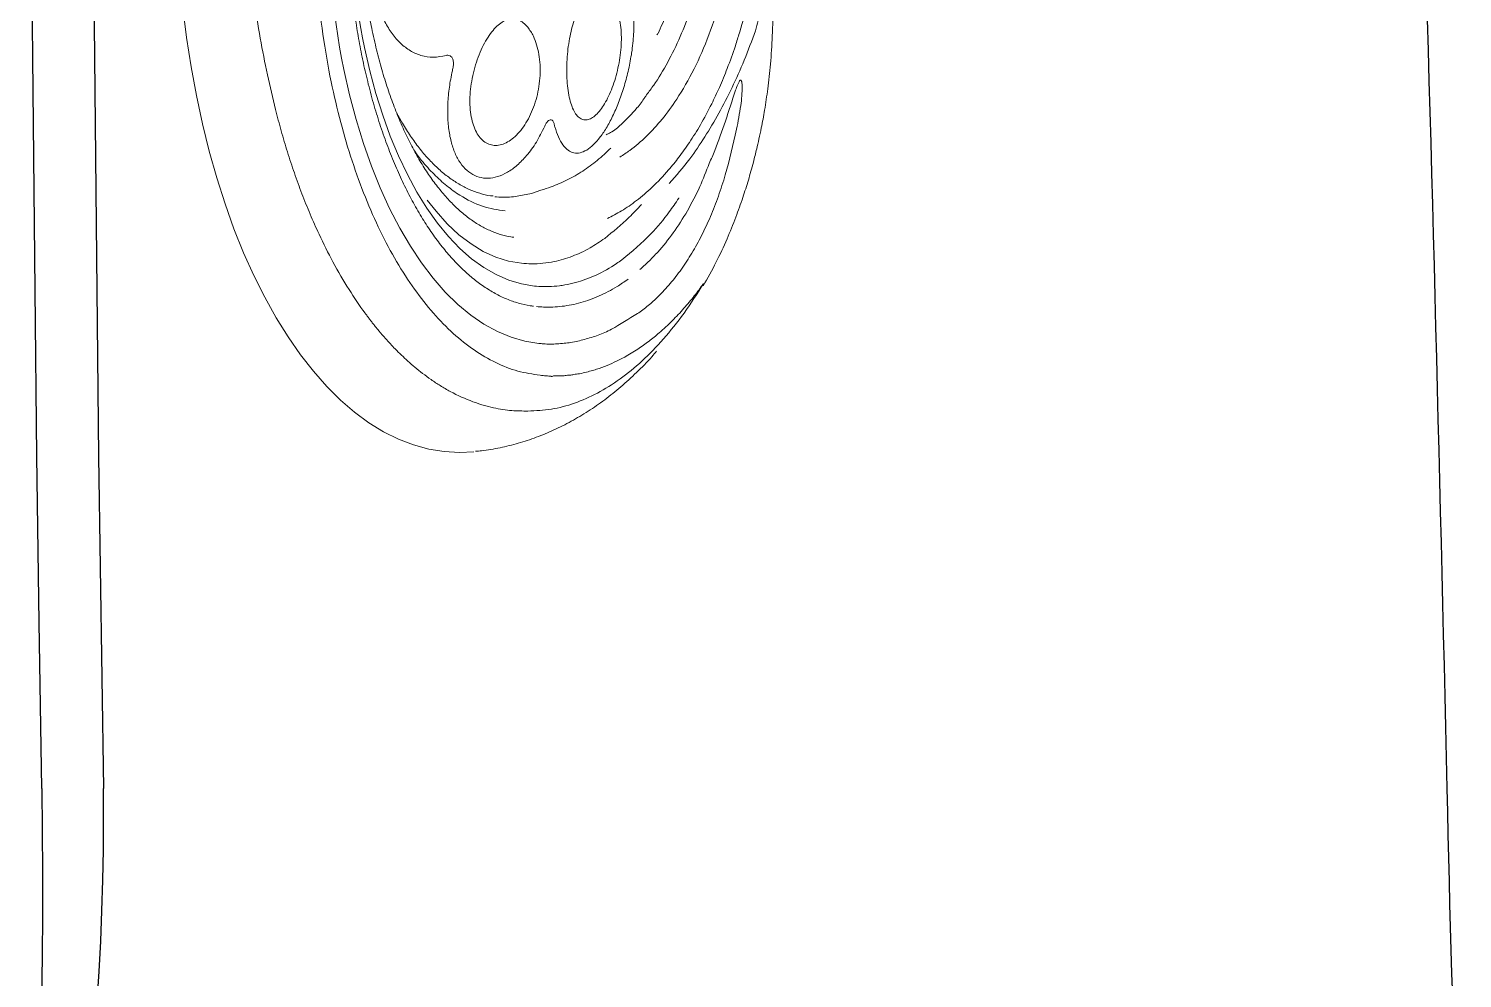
# Model space of a CAD drawing. Extents: x 403 to 503, y 484 to 637.
# Drawn here: x 413.85 to 421.07, y 531.45 to 536.24 of the extents above; entities that cross this region are included whole.
import ezdxf

# ---------------------------------------------------------------- set-up
doc = ezdxf.new("R2010")
doc.units = 0
doc.header["$MEASUREMENT"] = 0
doc.linetypes.add('SLD-Solid', pattern=[0])
doc.layers.add('1', color=4, linetype='Continuous')
doc.layers.add('DIM', color=3, linetype='Continuous')

# ---------------------------------------------------------------- blocks, each defined once
blk = doc.blocks.new('SS1')
at = {"layer": '1', "color": 3, "linetype": 'SLD-Solid', "lineweight": 15}
for p, q in [((-1.5668, -1.7583), (-1.5496, -1.8492)), ((-1.5496, -1.8492), (-1.5334, -1.8962)), ((-1.5738, -2.5901), (-1.5725, -2.5908))]:
    blk.add_line(p, q, dxfattribs=at)
at = {"layer": '1', "color": 3, "linetype": 'SLD-Solid', "lineweight": 15, "flags": 128}
for points in [[(-2.8506, -1.5574), (-2.8542, -1.4853), (-2.85, -1.4081), (-2.8375, -1.331), (-2.8166, -1.2545), (-2.7875, -1.1786), (-2.7502, -1.1036), (-2.7048, -1.0297), (-2.6515, -0.9572), (-2.5905, -0.8862), (-2.5218, -0.817), (-2.4457, -0.7497), (-2.3625, -0.6846), (-2.2723, -0.6219), (-2.1755, -0.5616), (-2.0723, -0.5041), (-1.963, -0.4495), (-1.848, -0.3979), (-1.7276, -0.3495), (-1.602, -0.3044), (-1.4718, -0.2628), (-1.3373, -0.2248), (-1.1989, -0.1904), (-1.0569, -0.1599), (-0.9118, -0.1332), (-0.7641, -0.1106), (-0.6141, -0.0919), (-0.4624, -0.0773), (-0.3092, -0.0669), (-0.1552, -0.0606), (-0.0007, -0.0586), (0.1538, -0.0606), (0.3078, -0.0669), (0.4609, -0.0773), (0.6127, -0.0919), (0.7627, -0.1106), (0.9104, -0.1332), (1.0555, -0.1599), (1.1974, -0.1904), (1.3359, -0.2248), (1.4704, -0.2628), (1.6006, -0.3044), (1.7262, -0.3495), (1.8466, -0.3979), (1.9616, -0.4495), (2.0709, -0.5041), (2.1741, -0.5616), (2.2709, -0.6219), (2.3611, -0.6846), (2.4443, -0.7497), (2.5204, -0.817), (2.589, -0.8862), (2.6501, -0.9572), (2.7034, -1.0297), (2.7488, -1.1036), (2.7861, -1.1786), (2.8152, -1.2545), (2.8361, -1.331), (2.8486, -1.4081), (2.8528, -1.4853), (2.8528, -1.4853)], [(-0.9252, -0.9026), (-1.0533, -0.9318), (-1.1775, -0.9648), (-1.2973, -1.0017), (-1.4123, -1.0423), (-1.522, -1.0864), (-1.626, -1.1338), (-1.7238, -1.1844), (-1.8151, -1.238), (-1.8995, -1.2943), (-1.9767, -1.3531), (-2.0465, -1.4142), (-2.1084, -1.4774), (-2.1623, -1.5424), (-2.208, -1.609), (-2.2452, -1.6768), (-2.2739, -1.7457), (-2.294, -1.8154), (-2.3052, -1.8855)], [(-2.016, -1.8628), (-2.0054, -1.7981), (-1.9862, -1.7339), (-1.9585, -1.6704), (-1.9225, -1.6081), (-1.8784, -1.547), (-1.8262, -1.4876), (-1.7663, -1.43), (-1.6989, -1.3745), (-1.6243, -1.3214), (-1.5429, -1.2708), (-1.4549, -1.2231), (-1.3608, -1.1784), (-1.2609, -1.1369), (-1.1558, -1.0988), (-1.0459, -1.0642), (-0.9317, -1.0334), (-0.8136, -1.0064)], [(-1.583, -1.3234), (-1.6395, -1.3674), (-1.7025, -1.4242), (-1.7573, -1.483), (-1.8038, -1.5437), (-1.8416, -1.6058), (-1.8705, -1.6691), (-1.8905, -1.7333), (-1.9014, -1.798)]]:
    blk.add_lwpolyline(points, dxfattribs=at)
at = {"layer": '1', "color": 3, "linetype": 'SLD-Solid', "lineweight": 15}
for centre, radius, start, end in [((-0.2097, -4.4154), 3.5849, 86.83594, 101.51193), ((-0.2095, -3.9725), 3.027, 86.83593, 101.51193), ((-0.7808, -2.5318), 0.0592, 50.91201, 59.99979)]:
    blk.add_arc(centre, radius, start, end, dxfattribs=at)
for points, knots in [([(0.053, -0.3977), (-0.0192, -0.4007), (-0.1616, -0.4066), (-0.3712, -0.4251), (-0.573, -0.4498), (-0.7662, -0.4806), (-0.9509, -0.5164), (-1.0682, -0.5447), (-1.1262, -0.5586)], [0, 0, 0, 0, 0.177758, 0.350785, 0.519308, 0.683545, 0.843707, 1, 1, 1, 1]), ([(-1.1262, -0.5586), (-1.1621, -0.568), (-1.2348, -0.5869), (-1.3416, -0.6187), (-1.4476, -0.6535), (-1.5522, -0.6916), (-1.6551, -0.733), (-1.7711, -0.7845), (-1.8998, -0.8491), (-2.0328, -0.9266), (-2.12, -0.9858), (-2.1674, -1.0209), (-2.1824, -1.0322), (-2.1973, -1.0436), (-2.212, -1.0553), (-2.2266, -1.067), (-2.2499, -1.0862), (-2.2863, -1.1175), (-2.3384, -1.1661), (-2.3859, -1.2155), (-2.4261, -1.2617), (-2.4574, -1.3008), (-2.4887, -1.3434), (-2.5192, -1.3898), (-2.5597, -1.4597), (-2.6004, -1.5491), (-2.6306, -1.6533), (-2.6453, -1.746), (-2.6457, -1.8038), (-2.6459, -1.8307)], [0, 0, 0, 0, 0.039649, 0.080068, 0.12125, 0.163185, 0.205866, 0.249282, 0.313406, 0.38198, 0.445953, 0.454581, 0.463266, 0.472007, 0.480806, 0.489662, 0.498574, 0.523834, 0.559008, 0.604021, 0.628629, 0.655391, 0.684294, 0.715323, 0.748465, 0.823094, 0.88982, 0.948755, 1, 1, 1, 1]), ([(-0.9872, -0.8387), (-0.9081, -0.8238), (-0.7499, -0.7941), (-0.5008, -0.769), (-0.2478, -0.7575), (-0.0792, -0.7634), (0.0051, -0.7663)], [0, 0, 0, 0, 0.25, 0.5, 0.75, 1, 1, 1, 1]), ([(-2.4659, -1.8919), (-2.4602, -1.8543), (-2.4487, -1.7791), (-2.4048, -1.6679), (-2.3417, -1.5592), (-2.2582, -1.4539), (-2.1554, -1.353), (-2.0341, -1.2574), (-1.8954, -1.1678), (-1.7405, -1.0852), (-1.5709, -1.0101), (-1.3878, -0.9436), (-1.1936, -0.8851), (-1.056, -0.8542), (-0.9872, -0.8387)], [0, 0, 0, 0, 0.083333, 0.166667, 0.25, 0.333333, 0.416667, 0.5, 0.583333, 0.666667, 0.75, 0.833333, 0.916667, 1, 1, 1, 1]), ([(-0.8637, -0.9952), (-0.8455, -0.9916), (-0.7927, -0.9809), (-0.7033, -0.9658), (-0.5949, -0.9512), (-0.4848, -0.9403), (-0.3733, -0.933), (-0.2612, -0.9294), (-0.1507, -0.9295), (-0.0732, -0.932), (-0.0332, -0.9341), (-0.0285, -0.9343)], [0, 0, 0, 0, 0.069066, 0.200543, 0.332094, 0.463702, 0.595352, 0.727032, 0.858727, 0.983492, 1, 1, 1, 1]), ([(-2.1175, -1.8586), (-2.1169, -1.8529), (-2.1138, -1.8275), (-2.1032, -1.7824), (-2.0827, -1.7235), (-2.0546, -1.6653), (-2.0195, -1.6081), (-1.9775, -1.552), (-1.9286, -1.4971), (-1.8731, -1.4436), (-1.8111, -1.3917), (-1.7427, -1.3415), (-1.6682, -1.2933), (-1.5879, -1.2472), (-1.5019, -1.2035), (-1.4107, -1.1623), (-1.3145, -1.1237), (-1.2136, -1.088), (-1.1085, -1.0553), (-1.0013, -1.0263), (-0.919, -1.0069), (-0.8733, -0.9973), (-0.8637, -0.9952)], [0, 0, 0, 0, 0.0159124, 0.0719639, 0.1276729, 0.1828546, 0.2375199, 0.2917593, 0.3456875, 0.3994103, 0.4530122, 0.5065554, 0.5600822, 0.6136127, 0.6671661, 0.7207531, 0.7743791, 0.828045, 0.8817501, 0.9354914, 0.9864539, 1, 1, 1, 1]), ([(-0.7296, -1.0461), (-0.7135, -1.0428), (-0.6665, -1.0333), (-0.5867, -1.0202), (-0.4898, -1.008), (-0.3912, -0.9994), (-0.2916, -0.9946), (-0.1914, -0.9931), (-0.1248, -0.9953), (-0.0915, -0.9964)], [0, 0, 0, 0, 0.080367, 0.233434, 0.386614, 0.539884, 0.693216, 0.846586, 1, 1, 1, 1]), ([(-1.7703, -1.7589), (-1.7697, -1.7539), (-1.7669, -1.7309), (-1.7568, -1.6902), (-1.7368, -1.6371), (-1.7095, -1.5847), (-1.6751, -1.5332), (-1.6339, -1.483), (-1.586, -1.434), (-1.5315, -1.3865), (-1.4707, -1.3406), (-1.4037, -1.2966), (-1.3308, -1.2547), (-1.2523, -1.2151), (-1.1685, -1.178), (-1.0798, -1.1436), (-0.9866, -1.1121), (-0.8891, -1.0836), (-0.803, -1.0619), (-0.749, -1.0503), (-0.7296, -1.0461)], [0, 0, 0, 0, 0.01755, 0.079517, 0.140948, 0.20158, 0.26148, 0.320823, 0.379793, 0.438544, 0.497186, 0.555794, 0.614404, 0.673046, 0.731737, 0.790485, 0.84929, 0.90815, 0.96706, 1, 1, 1, 1]), ([(0.0505, -1.2435), (0.0464, -1.2389), (0.0278, -1.2181), (-0.0118, -1.183), (-0.0731, -1.1418), (-0.143, -1.1073), (-0.2188, -1.0803), (-0.2989, -1.0619), (-0.3811, -1.0524), (-0.4631, -1.0526), (-0.5429, -1.062), (-0.6179, -1.0811), (-0.6865, -1.1089), (-0.7461, -1.145), (-0.7956, -1.1882), (-0.8327, -1.2375), (-0.8573, -1.2934), (-0.8673, -1.3546), (-0.8588, -1.3967), (-0.8545, -1.4178)], [0, 0, 0, 0, 0.017086, 0.077681, 0.138269, 0.198172, 0.258071, 0.317615, 0.377156, 0.436673, 0.49619, 0.55602, 0.615851, 0.676352, 0.736856, 0.798484, 0.860118, 0.930054, 1, 1, 1, 1]), ([(-1.5624, -1.656), (-1.5621, -1.6513), (-1.5603, -1.6287), (-1.5497, -1.5882), (-1.5304, -1.535), (-1.5033, -1.4826), (-1.4694, -1.4315), (-1.4288, -1.3818), (-1.3817, -1.3339), (-1.3286, -1.288), (-1.2692, -1.2442), (-1.208, -1.2044), (-1.1639, -1.1802), (-1.1437, -1.1692)], [0, 0, 0, 0, 0.0274951, 0.1317335, 0.2350029, 0.3368263, 0.4370853, 0.5358569, 0.6332869, 0.7295067, 0.8243825, 0.9195129, 1, 1, 1, 1]), ([(-1.6376, -1.7165), (-1.6318, -1.6782), (-1.62, -1.6007), (-1.5706, -1.5022), (-1.5128, -1.4212), (-1.4539, -1.3567), (-1.3933, -1.301), (-1.3479, -1.2682), (-1.3299, -1.2551)], [0, 0, 0, 0, 0.2335518, 0.4715892, 0.6139879, 0.7563866, 0.902921, 1, 1, 1, 1]), ([(-0.9196, -1.4524), (-0.9272, -1.4507), (-0.9622, -1.4428), (-1.0251, -1.4323), (-1.1062, -1.4255), (-1.1837, -1.4264), (-1.2554, -1.4349), (-1.3194, -1.4512), (-1.3743, -1.4747), (-1.4182, -1.5052), (-1.4505, -1.5417), (-1.4696, -1.5834), (-1.4754, -1.6291), (-1.4669, -1.6775), (-1.4448, -1.7274), (-1.409, -1.7769), (-1.3583, -1.8266), (-1.293, -1.8744), (-1.2385, -1.9014), (-1.2113, -1.9149)], [0, 0, 0, 0, 0.017086, 0.077681, 0.13827, 0.198173, 0.258071, 0.317615, 0.377157, 0.436674, 0.49619, 0.55602, 0.615851, 0.676352, 0.736856, 0.798485, 0.860118, 0.930054, 1, 1, 1, 1]), ([(-0.8545, -1.4178), (-0.8539, -1.421), (-0.8524, -1.428), (-0.8551, -1.4382), (-0.8632, -1.4475), (-0.8777, -1.4541), (-0.8978, -1.4563), (-0.9123, -1.4537), (-0.9196, -1.4524)], [0, 0, 0, 0, 0.130195, 0.289218, 0.442003, 0.610949, 0.805825, 1, 1, 1, 1]), ([(-2.8488, -1.5671), (-2.848, -1.577), (-2.8447, -1.6183), (-2.8315, -1.6903), (-2.8091, -1.7825), (-2.7791, -1.8732), (-2.7421, -1.9623), (-2.6982, -2.0496), (-2.6472, -2.1351), (-2.5892, -2.2186), (-2.5241, -2.3001), (-2.4516, -2.3791), (-2.3914, -2.4388), (-2.3538, -2.4706), (-2.3446, -2.4784)], [0, 0, 0, 0, 0.02788, 0.116636, 0.205673, 0.295333, 0.38596, 0.477893, 0.571458, 0.666951, 0.764616, 0.864609, 0.966969, 1, 1, 1, 1]), ([(-0.7115, -1.8295), (-0.7037, -1.8222), (-0.6881, -1.8077), (-0.6744, -1.7835), (-0.6686, -1.7584), (-0.6711, -1.7325), (-0.6818, -1.7065), (-0.7005, -1.6802), (-0.7272, -1.6543), (-0.7617, -1.6289), (-0.803, -1.6052), (-0.8502, -1.5838), (-0.9018, -1.5658), (-0.9558, -1.5517), (-1.0108, -1.5423), (-1.0647, -1.5377), (-1.1162, -1.5384), (-1.1638, -1.544), (-1.2061, -1.5548), (-1.2422, -1.5701), (-1.2711, -1.5897), (-1.2923, -1.613), (-1.305, -1.6393), (-1.3092, -1.6678), (-1.3046, -1.6978), (-1.2915, -1.7284), (-1.2701, -1.7587), (-1.2411, -1.7879), (-1.205, -1.8149), (-1.1628, -1.8392), (-1.1155, -1.8596), (-1.0642, -1.8757), (-1.0103, -1.8867), (-0.9552, -1.8924), (-0.9007, -1.8923), (-0.8481, -1.8865), (-0.7998, -1.8751), (-0.7511, -1.8571), (-0.7259, -1.8395), (-0.7115, -1.8295)], [0, 0, 0, 0, 0.024899, 0.049796, 0.074681, 0.099571, 0.124891, 0.150216, 0.176963, 0.203713, 0.231496, 0.259279, 0.287258, 0.315236, 0.342876, 0.370514, 0.39766, 0.424803, 0.451505, 0.478205, 0.504593, 0.530979, 0.5572, 0.583422, 0.609627, 0.635834, 0.662172, 0.688512, 0.715126, 0.741742, 0.768759, 0.795778, 0.823274, 0.850772, 0.878683, 0.906593, 0.934528, 0.962456, 1, 1, 1, 1]), ([(-1.5663, -1.663), (-1.5665, -1.666), (-1.5678, -1.6854), (-1.5691, -1.7191), (-1.5676, -1.7452), (-1.5668, -1.7583)], [0, 0, 0, 0, 0.082822, 0.537093, 1, 1, 1, 1]), ([(-1.9014, -1.798), (-1.9026, -1.8147), (-1.9052, -1.8507), (-1.9023, -1.9059), (-1.8918, -1.9749), (-1.8681, -2.0546), (-1.8289, -2.1395), (-1.7925, -2.1928), (-1.7758, -2.2173)], [0, 0, 0, 0, 0.116842, 0.251408, 0.38635, 0.601816, 0.817298, 1, 1, 1, 1]), ([(-2.6459, -1.8307), (-2.644, -1.8702), (-2.6403, -1.9489), (-2.6092, -2.0654), (-2.5587, -2.1811), (-2.4875, -2.2949), (-2.3964, -2.4063), (-2.2851, -2.5142), (-2.156, -2.6183), (-2.0543, -2.6833), (-2.0035, -2.7158)], [0, 0, 0, 0, 0.125415, 0.250137, 0.374777, 0.499583, 0.624349, 0.74942, 0.874666, 1, 1, 1, 1]), ([(-1.9815, -2.3349), (-1.9943, -2.3165), (-2.0275, -2.2688), (-2.0685, -2.1895), (-2.1021, -2.0971), (-2.1206, -2.0034), (-2.1239, -1.9286), (-2.1204, -1.8854), (-2.1195, -1.8736)], [0, 0, 0, 0, 0.124846, 0.324624, 0.524457, 0.725453, 0.925166, 1, 1, 1, 1]), ([(-1.8838, -2.3042), (-1.8902, -2.2952), (-1.9204, -2.2529), (-1.9637, -2.1751), (-1.9958, -2.0874), (-2.0093, -2.0252), (-2.016, -1.9807), (-2.0186, -1.945), (-2.019, -1.9026), (-2.0172, -1.8782), (-2.016, -1.8628)], [0, 0, 0, 0, 0.0640874, 0.3023111, 0.5404427, 0.6594414, 0.718914, 0.8378934, 0.8973655, 1, 1, 1, 1]), ([(-2.0035, -2.7158), (-2.0245, -2.7003), (-2.0682, -2.6682), (-2.1306, -2.6156), (-2.1934, -2.5565), (-2.2479, -2.4975), (-2.2953, -2.4391), (-2.3364, -2.3814), (-2.3697, -2.3265), (-2.3961, -2.2753), (-2.4173, -2.228), (-2.4329, -2.1852), (-2.4442, -2.1476), (-2.4522, -2.1165), (-2.4587, -2.0895), (-2.4604, -2.0693), (-2.4637, -2.0543), (-2.4655, -2.0391), (-2.4652, -2.0253), (-2.4688, -2.0114), (-2.4694, -1.9972), (-2.4679, -1.9803), (-2.4684, -1.9655), (-2.4689, -1.9565), (-2.4719, -1.9522), (-2.4723, -1.9506), (-2.4722, -1.9502), (-2.4722, -1.95), (-2.4718, -1.9493), (-2.4711, -1.9479), (-2.4703, -1.9432), (-2.4698, -1.9344), (-2.4682, -1.9165), (-2.4669, -1.902), (-2.4659, -1.8919)], [0, 0, 0, 0, 0.066118, 0.136938, 0.213999, 0.299167, 0.361905, 0.431287, 0.509977, 0.558646, 0.612909, 0.6759, 0.707486, 0.742831, 0.783653, 0.799067, 0.813649, 0.833587, 0.852019, 0.861533, 0.878293, 0.90225, 0.919971, 0.927847, 0.932019, 0.932759, 0.933114, 0.933388, 0.933963, 0.93611, 0.939288, 0.950952, 0.965966, 1, 1, 1, 1]), ([(-2.3052, -1.8855), (-2.306, -1.8932), (-2.3078, -1.9124), (-2.3089, -1.9432), (-2.3072, -1.9896), (-2.3015, -2.0471), (-2.2863, -2.1161), (-2.2645, -2.1841), (-2.2271, -2.2744), (-2.1788, -2.3381), (-2.155, -2.3828), (-2.155, -2.3828)], [0, 0, 0, 0, 0.0453331, 0.1136722, 0.1817804, 0.3180598, 0.4545244, 0.590966, 0.7272287, 0.9999978, 1, 1, 1, 1]), ([(-1.5334, -1.8962), (-1.528, -1.9133), (-1.5137, -1.9586), (-1.4827, -2.0296), (-1.4383, -2.1072), (-1.3851, -2.181), (-1.3423, -2.2255), (-1.3208, -2.2479)], [0, 0, 0, 0, 0.131614, 0.348029, 0.565844, 0.782168, 1, 1, 1, 1]), ([(-1.2113, -1.9149), (-1.2071, -1.9169), (-1.1979, -1.9213), (-1.1866, -1.9294), (-1.1787, -1.9388), (-1.1771, -1.9485), (-1.1833, -1.957), (-1.1929, -1.9603), (-1.1977, -1.9619)], [0, 0, 0, 0, 0.1301956, 0.2892195, 0.4420041, 0.6109495, 0.8058267, 1, 1, 1, 1]), ([(-1.1977, -1.9619), (-1.2032, -1.9633), (-1.2281, -1.9699), (-1.267, -1.9839), (-1.3068, -2.0061), (-1.3336, -2.0322), (-1.3472, -2.0612), (-1.3468, -2.0929), (-1.3331, -2.1263), (-1.3059, -2.1608), (-1.2664, -2.1955), (-1.2152, -2.2295), (-1.1538, -2.2618), (-1.0837, -2.2913), (-1.0067, -2.3173), (-0.9248, -2.3385), (-0.837, -2.3549), (-0.7456, -2.3649), (-0.6862, -2.3645), (-0.6564, -2.3642)], [0, 0, 0, 0, 0.017086, 0.077681, 0.13827, 0.198173, 0.258071, 0.317615, 0.377157, 0.436674, 0.49619, 0.55602, 0.615851, 0.676352, 0.736856, 0.798485, 0.860118, 0.930054, 1, 1, 1, 1]), ([(-0.5819, -2.2554), (-0.5731, -2.2476), (-0.5555, -2.2319), (-0.5439, -2.2051), (-0.543, -2.1778), (-0.5517, -2.1517), (-0.5698, -2.1266), (-0.5957, -2.1039), (-0.6286, -2.084), (-0.6668, -2.0671), (-0.71, -2.0532), (-0.7575, -2.0419), (-0.8083, -2.0335), (-0.8618, -2.0279), (-0.916, -2.0255), (-0.9694, -2.0263), (-1.0198, -2.0305), (-1.0656, -2.0381), (-1.105, -2.0489), (-1.1369, -2.0626), (-1.1604, -2.079), (-1.1752, -2.0975), (-1.1806, -2.1179), (-1.1771, -2.1395), (-1.1645, -2.1619), (-1.1438, -2.1844), (-1.1152, -2.2064), (-1.08, -2.2275), (-1.0387, -2.2469), (-0.9928, -2.2642), (-0.9434, -2.2787), (-0.8917, -2.2901), (-0.8393, -2.2978), (-0.7871, -2.3017), (-0.737, -2.3012), (-0.6899, -2.2965), (-0.6476, -2.2872), (-0.6102, -2.2739), (-0.5914, -2.2616), (-0.5819, -2.2554)], [0, 0, 0, 0, 0.0317441, 0.0634826, 0.0912546, 0.1190178, 0.1455175, 0.1720125, 0.197065, 0.222122, 0.2471727, 0.2722295, 0.298601, 0.3249759, 0.3525729, 0.38017, 0.4081675, 0.4361629, 0.4639181, 0.4916708, 0.5189442, 0.5462155, 0.5730208, 0.5998247, 0.6262788, 0.6527322, 0.6789814, 0.7052307, 0.7314257, 0.7576215, 0.7839112, 0.8102022, 0.8367314, 0.8632625, 0.8901646, 0.917069, 0.9444396, 0.9718118, 1, 1, 1, 1]), ([(-1.7758, -2.2173), (-1.7418, -2.2594), (-1.6893, -2.3244), (-1.6274, -2.3819), (-1.6056, -2.4022)], [0, 0, 0, 0, 0.646877, 1, 1, 1, 1]), ([(-0.0065, -3.0202), (-0.0144, -3.0197), (-0.0272, -3.019), (-0.047, -3.0178), (-0.0691, -3.0163), (-0.1009, -3.0139), (-0.1463, -3.01), (-0.1973, -3.0048), (-0.2469, -2.9989), (-0.2981, -2.9922), (-0.352, -2.9842), (-0.4235, -2.9722), (-0.4983, -2.9579), (-0.583, -2.9389), (-0.6621, -2.9189), (-0.7377, -2.8974), (-0.8232, -2.8704), (-0.916, -2.8372), (-1.013, -2.797), (-1.1086, -2.7522), (-1.2019, -2.7022), (-1.2909, -2.6465), (-1.3664, -2.5928), (-1.4435, -2.5305), (-1.5185, -2.459), (-1.5857, -2.3797), (-1.6387, -2.3038), (-1.6637, -2.2544), (-1.6759, -2.2306)], [0, 0, 0, 0, 0.0102, 0.016575, 0.025763, 0.038933, 0.057956, 0.085006, 0.105873, 0.123374, 0.152941, 0.177736, 0.219724, 0.254777, 0.295479, 0.331404, 0.363909, 0.421732, 0.472603, 0.518682, 0.581209, 0.637573, 0.689393, 0.737658, 0.811463, 0.878836, 0.941481, 1, 1, 1, 1]), ([(-1.2538, -2.2251), (-1.2503, -2.2321), (-1.2356, -2.2616), (-1.1924, -2.3137), (-1.1477, -2.3542), (-1.1191, -2.38)], [0, 0, 0, 0, 0.101923, 0.426326, 1, 1, 1, 1]), ([(-1.5738, -2.5901), (-1.597, -2.5745), (-1.6604, -2.5319), (-1.7691, -2.4415), (-1.8418, -2.3545), (-1.8838, -2.3042)], [0, 0, 0, 0, 0.196122, 0.535324, 1, 1, 1, 1]), ([(0.0227, -2.8973), (-0.0342, -2.8934), (-0.1274, -2.8869), (-0.2544, -2.87), (-0.3946, -2.8462), (-0.5639, -2.8067), (-0.7534, -2.7448), (-0.926, -2.6695), (-1.0662, -2.589), (-1.1773, -2.5075), (-1.2635, -2.4284), (-1.3252, -2.3566), (-1.3555, -2.3109), (-1.3666, -2.2943)], [0, 0, 0, 0, 0.09169, 0.150519, 0.209337, 0.327212, 0.445034, 0.562877, 0.680719, 0.770033, 0.859578, 0.948891, 1, 1, 1, 1]), ([(-2.155, -2.3827), (-2.155, -2.3827), (-2.1502, -2.392), (-2.1353, -2.4095), (-2.1084, -2.4449), (-2.0658, -2.4914), (-2.0053, -2.5477), (-1.9322, -2.6043), (-1.8513, -2.6572), (-1.763, -2.706), (-1.6673, -2.7507), (-1.5643, -2.7906), (-1.4202, -2.838), (-1.3037, -2.8642), (-1.2261, -2.8817)], [0, 0, 0, 0, 0.000002, 0.038454, 0.076882, 0.153509, 0.247437, 0.341552, 0.435668, 0.529824, 0.623975, 0.718013, 0.812072, 1, 1, 1, 1]), ([(-1.1191, -2.38), (-1.1017, -2.3937), (-1.0801, -2.4105), (-1.0571, -2.4257), (-1.0527, -2.4287)], [0, 0, 0, 0, 0.808283, 1, 1, 1, 1]), ([(-1.9334, -2.3936), (-1.9319, -2.3953), (-1.9177, -2.4119), (-1.8892, -2.4427), (-1.8308, -2.4987), (-1.7495, -2.5643), (-1.639, -2.6351), (-1.5221, -2.6957), (-1.438, -2.7288), (-1.3987, -2.7443)], [0, 0, 0, 0, 0.01157, 0.112772, 0.213959, 0.416471, 0.619568, 0.822676, 1, 1, 1, 1]), ([(-1.0527, -2.4287), (-1.0366, -2.4406), (-0.9863, -2.478), (-0.8906, -2.536), (-0.7618, -2.5989), (-0.6173, -2.6546), (-0.4713, -2.6977), (-0.3281, -2.7297), (-0.1801, -2.7542), (-0.0581, -2.7672), (0.0189, -2.7718), (0.0348, -2.7727)], [0, 0, 0, 0, 0.06262, 0.195551, 0.328905, 0.461838, 0.604644, 0.712946, 0.820335, 0.963143, 1, 1, 1, 1]), ([(-0.7435, -2.4859), (-0.7116, -2.5008), (-0.6476, -2.5307), (-0.5414, -2.5704), (-0.465, -2.5924), (-0.4259, -2.6037)], [0, 0, 0, 0, 0.326121, 0.65485, 1, 1, 1, 1]), ([(-0.7307, -2.9771), (-0.7804, -2.9586), (-0.8799, -2.9217), (-1.0177, -2.8596), (-1.1468, -2.7933), (-1.2658, -2.7224), (-1.3889, -2.6392), (-1.46, -2.5776), (-1.5003, -2.5427)], [0, 0, 0, 0, 0.158983, 0.31798, 0.476271, 0.634366, 0.792483, 1, 1, 1, 1]), ([(-2.0153, -2.714), (-1.9759, -2.7361), (-1.9009, -2.778), (-1.7838, -2.8322), (-1.6742, -2.8769), (-1.575, -2.9123), (-1.4827, -2.9416), (-1.401, -2.9646), (-1.3317, -2.982), (-1.2739, -2.9952), (-1.209, -3.0088), (-1.1251, -3.0242), (-1.0182, -3.0403), (-0.8937, -3.0541), (-0.7518, -3.0632), (-0.6046, -3.0661), (-0.5039, -3.0598), (-0.4571, -3.0569)], [0, 0, 0, 0, 0.098821, 0.187964, 0.266698, 0.335212, 0.393504, 0.452104, 0.494888, 0.525992, 0.560831, 0.615318, 0.678996, 0.751735, 0.83283, 0.922363, 1, 1, 1, 1]), ([(-1.2261, -2.8817), (-1.1866, -2.8894), (-1.1165, -2.903), (-1.036, -2.911), (-0.9933, -2.9091), (-0.9836, -2.9068), (-0.9807, -2.9053), (-0.9796, -2.9042), (-0.9791, -2.9035), (-0.9789, -2.9027), (-0.9789, -2.9016), (-0.98, -2.8994), (-0.983, -2.8968), (-0.9899, -2.8926), (-1.0055, -2.8855), (-1.0715, -2.8618), (-1.1861, -2.8271), (-1.3083, -2.7827), (-1.377, -2.7535), (-1.3987, -2.7443)], [0, 0, 0, 0, 0.166389, 0.295559, 0.32148, 0.328288, 0.331433, 0.332758, 0.333431, 0.334752, 0.335709, 0.338291, 0.345814, 0.353914, 0.374763, 0.420648, 0.656248, 0.891321, 1, 1, 1, 1]), ([(-0.4548, -3.0569), (-0.4546, -3.0561), (-0.4544, -3.0551), (-0.459, -3.0522), (-0.4714, -3.0474), (-0.4968, -3.04), (-0.5481, -3.0262), (-0.6276, -3.0065), (-0.6949, -2.9863), (-0.7307, -2.9771), (-0.7307, -2.9771)], [0, 0, 0, 0, 0.0464233, 0.0560273, 0.1365741, 0.2446153, 0.3551548, 0.6764348, 0.9999938, 1, 1, 1, 1])]:
    blk.add_open_spline(points, degree=3, knots=knots, dxfattribs=at)
blk = doc.blocks.new('GRANDEE')
at = {"layer": '1', "color": 2, "linetype": 'Continuous'}
for points in [[(10.8921, 31.7565), (10.8796, 32.5934), (10.8685, 33.4305), (10.8586, 34.2678), (10.8501, 35.1052), (10.8429, 35.9428), (10.837, 36.7804), (10.8324, 37.6182), (10.8292, 38.456), (10.8272, 39.2938), (10.8266, 40.1317), (10.8272, 40.9696), (10.8292, 41.8074), (10.8325, 42.6452), (10.8371, 43.4829), (10.843, 44.3206), (10.8503, 45.1581), (10.8588, 45.9955), (10.8687, 46.8327), (10.8923, 48.5065)], [(17.8733, 35.6308), (17.8777, 35.4759), (17.8821, 35.3209), (17.8864, 35.1659), (17.8907, 35.0109), (17.8949, 34.856), (17.8991, 34.701), (17.9033, 34.546), (17.9074, 34.3911), (17.9115, 34.2361), (17.9156, 34.0811), (17.9196, 33.9261), (17.9236, 33.7712), (17.9275, 33.6162), (17.9314, 33.4612), (17.9353, 33.3063), (17.9391, 33.1513), (17.9429, 32.9963), (17.9467, 32.8413), (17.9504, 32.6864), (17.9541, 32.5314), (17.9578, 32.3764), (17.9614, 32.2215), (17.965, 32.0665), (17.972, 31.7565)], [(10.8921, 31.7565), (10.8947, 31.5451), (10.896, 31.3337), (10.896, 31.1223), (10.8947, 30.9111), (10.892, 30.6999)], [(17.972, 31.7565), (17.9747, 31.6401), (17.9774, 31.5237), (17.9803, 31.4073), (17.9832, 31.2909), (17.9863, 31.1745), (17.9895, 31.0581), (17.9928, 30.9417), (17.9962, 30.8253), (17.9998, 30.709), (18.0035, 30.5926), (18.0074, 30.4762), (18.0114, 30.3598), (18.0156, 30.2435), (18.02, 30.1271), (18.0245, 30.0108), (18.0292, 29.8944), (18.0342, 29.7781), (18.0393, 29.6618), (18.0501, 29.4291)]]:
    blk.add_lwpolyline(points, dxfattribs=at)
at = {"layer": '1', "color": 3, "linetype": 'Continuous'}
for points in [[(11.2031, 48.5065), (11.1906, 47.6696), (11.1794, 46.8326), (11.1695, 45.9953), (11.161, 45.1579), (11.1537, 44.3203), (11.1478, 43.4827), (11.1432, 42.6449), (11.1399, 41.8071), (11.1379, 40.9693), (11.1373, 40.1314), (11.1379, 39.2935), (11.1399, 38.4557), (11.1431, 37.6179), (11.1477, 36.7802), (11.1536, 35.9425), (11.1609, 35.105), (11.1694, 34.2676), (11.1792, 33.4304), (11.2029, 31.7565)], [(11.1721, 30.6814), (11.1815, 30.8345), (11.1895, 30.9877), (11.1959, 31.1411), (11.2005, 31.2946), (11.2034, 31.4483), (11.2029, 31.7565)]]:
    blk.add_lwpolyline(points, dxfattribs=at)
at = {"layer": 'DIM', "rotation": 90}
blk.add_blockref('SS1', (11.5116, 36.3045), dxfattribs=at)

msp = doc.modelspace()

# ---------------------------------------------------------------- block references
at = {"layer": '1'}
msp.add_blockref('GRANDEE', (403.0209, 500.6528), dxfattribs=at)

doc.saveas('drawing.dxf')
